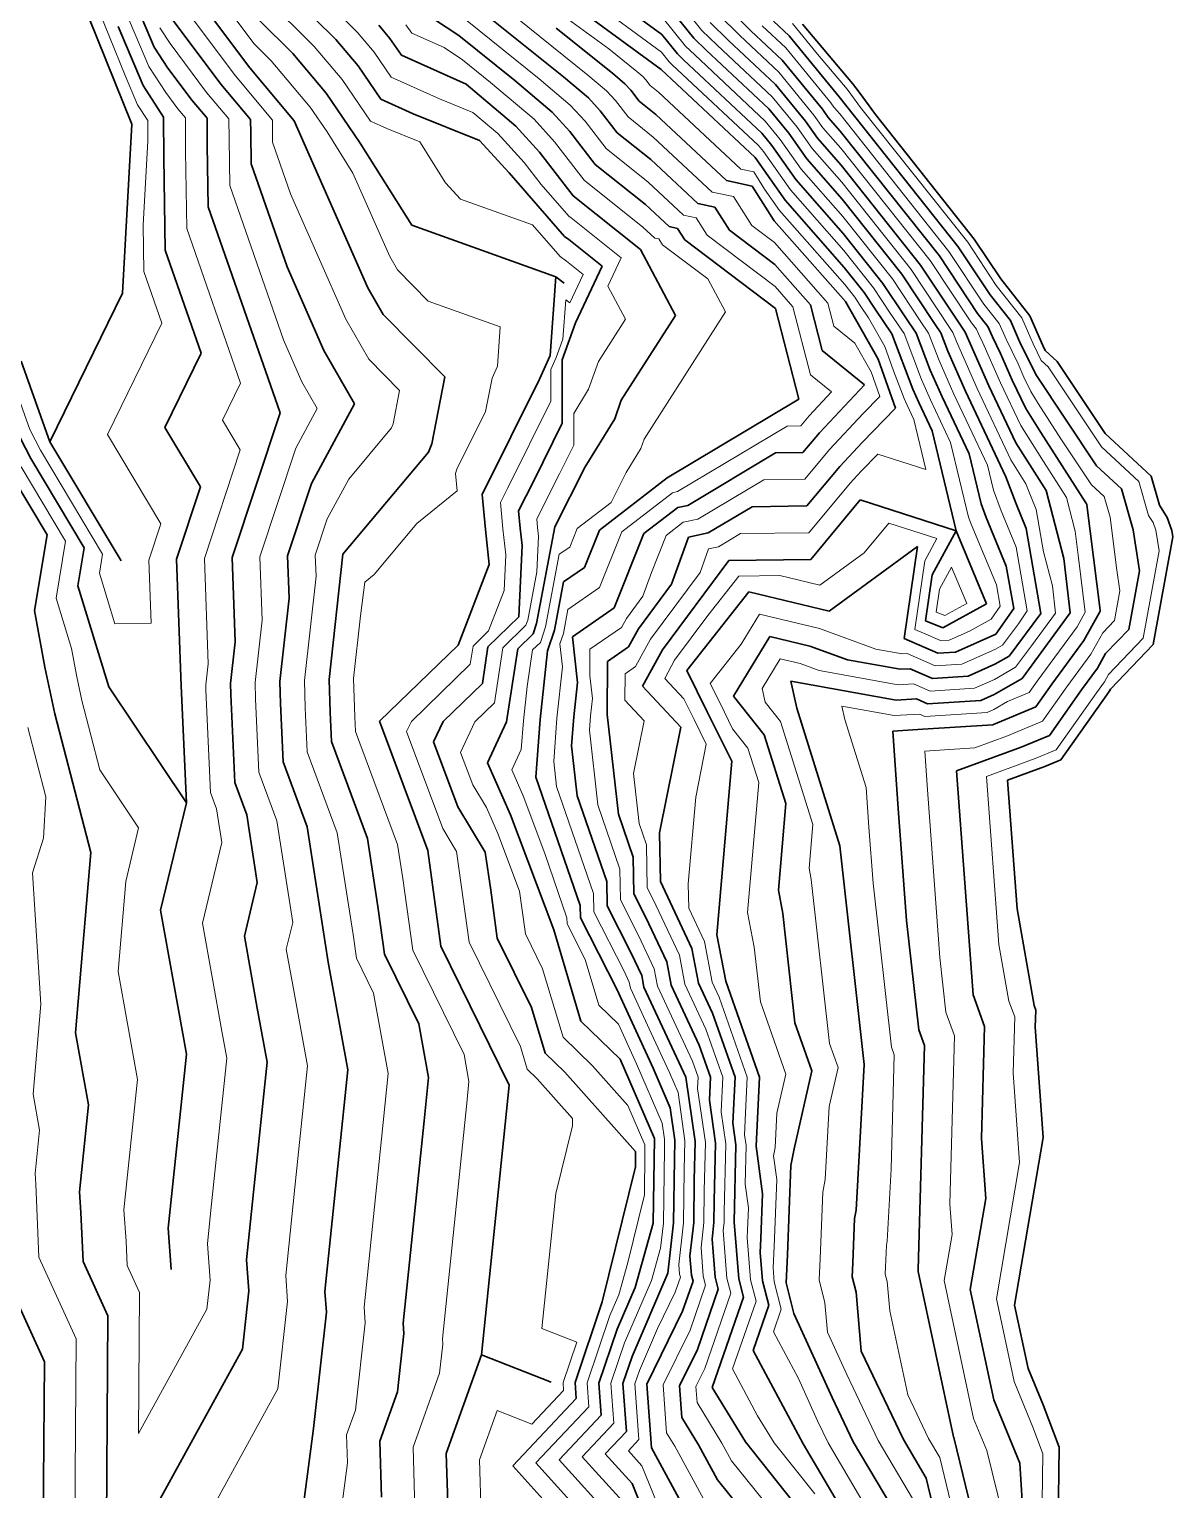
# Model space of a CAD drawing. Header units: millimetres. Extents: x -859836 to 307983, y -308065 to 649894.
# Drawn here: x 204576 to 294873, y -94236 to 21072 of the extents above; entities that cross this region are included whole.
import ezdxf

# ---------------------------------------------------------------- set-up
doc = ezdxf.new("R2010")
doc.units = ezdxf.units.MM
for name, color, linetype, lineweight in [('C-TOPO', 7, 'Continuous', 9), ('C-TOPO-MAJR', 7, 'Continuous', 35), ('C-TOPO-MINR', 7, 'Continuous', 9)]:
    doc.layers.add(name, color=color, linetype=linetype, lineweight=lineweight)

msp = doc.modelspace()

# ---------------------------------------------------------------- linework, layer by layer
at = {"layer": 'C-TOPO', "lineweight": 35}
for p, q in [((265625, 21467), (269587, 16778)), ((269587, 16778), (270099, 16109)), ((270099, 16109), (271391, 14328)), ((271391, 14328), (279198, 4506)), ((279198, 4506), (281282, 1366)), ((281282, 1366), (283579, -1545)), ((283579, -1545), (284609, -3907)), ((284609, -3907), (284799, -4296)), ((284799, -4296), (285741, -5163)), ((285741, -5163), (289526, -10841)), ((289526, -10841), (293166, -14201)), ((293166, -14201), (293821, -16510)), ((293821, -16510), (294430, -17483)), ((294430, -17483), (294798, -18508)), ((294873, -18993), (293327, -27512)), ((294798, -18508), (294873, -18993)), ((293327, -27512), (289941, -31041)), ((289941, -31041), (289846, -31212)), ((289657, -31470), (286038, -36609)), ((289846, -31212), (289657, -31470)), ((286038, -36609), (284759, -37140)), ((284759, -37140), (281822, -38219)), ((281822, -38219), (282575, -48384)), ((282575, -48384), (283918, -56009)), ((283918, -56009), (284054, -56382)), ((284054, -56382), (284018, -57710)), ((284018, -57710), (284646, -66412)), ((284646, -66412), (282385, -79655)), ((282385, -79655), (283454, -84663)), ((283454, -84663), (284632, -87539)), ((284632, -87539), (285904, -90878)), ((285904, -90878), (285802, -97266))]:
    msp.add_line(p, q, dxfattribs=at)
at = {"layer": 'C-TOPO-MAJR'}
for p, q in [((212692, 13572), (205811, 30588)), ((214452, 19658), (210491, 28993)), ((221985, 18029), (216212, 25745)), ((228786, 20265), (223418, 25603)), ((254533, 20652), (247962, 25470)), ((246770, 17310), (237912, 24402)), ((254469, 17887), (244612, 25114)), ((257052, 20364), (254597, 23417)), ((238492, 20567), (235588, 22501)), ((261565, 20949), (259635, 22841)), ((213572, 16615), (211591, 21282)), ((219720, 16731), (215871, 21874)), ((225386, 19147), (222702, 21816)), ((233064, 20338), (232187, 21383)), ((250620, 17599), (246190, 21145)), ((259791, 20184), (258344, 21602)), ((264039, 18632), (261565, 20949)), ((264576, 20556), (263339, 21715)), ((215530, 18004), (214452, 19658)), ((230540, 18174), (228786, 20265)), ((233962, 19023), (233064, 20338)), ((242921, 17021), (238492, 20567)), ((255760, 19126), (254533, 20652)), ((258017, 19418), (257052, 20364)), ((263502, 16708), (259791, 20184)), ((268529, 15727), (264576, 20556)), ((228016, 16011), (225386, 19147)), ((239071, 16732), (233962, 19023)), ((256243, 18653), (255760, 19126)), ((262428, 12859), (256243, 18653)), ((262965, 14783), (258017, 19418)), ((267201, 14768), (264039, 18632)), ((217454, 15433), (215530, 18004)), ((225492, 13847), (221985, 18029)), ((232337, 15546), (230540, 18174)), ((248736, 15647), (246770, 17310)), ((251603, 16767), (250620, 17599)), ((261891, 10935), (254469, 17887)), ((215189, 14134), (213572, 16615)), ((222058, 13943), (219720, 16731)), ((243004, 13407), (239071, 16732)), ((245870, 14527), (242921, 17021)), ((252068, 16254), (251603, 16767)), ((252736, 15392), (252068, 16254)), ((265874, 13810), (263502, 16708)), ((218623, 14039), (217454, 15433)), ((230711, 12068), (228016, 16011)), ((234891, 14400), (232337, 15546)), ((249667, 14621), (248736, 15647)), ((254059, 14335), (252736, 15392)), ((277934, 3893), (268529, 15727)), ((215211, 10949), (215189, 14134)), ((218638, 11915), (218623, 14039)), ((222065, 12881), (222058, 13943)), ((231311, 651), (225492, 13847)), ((240138, 12287), (234891, 14400)), ((247266, 12989), (245870, 14527)), ((251003, 12897), (249667, 14621)), ((259626, 9121), (254059, 14335)), ((264546, 12852), (262965, 14783)), ((267674, 14098), (267201, 14768)), ((268610, 13033), (267674, 14098)), ((211934, 231), (212692, 13572)), ((222103, 10443), (222065, 12881)), ((244864, 11356), (243004, 13407)), ((249270, 10402), (247266, 12989)), ((253650, 10783), (251003, 12897)), ((263218, 11893), (262428, 12859)), ((265964, 10839), (264546, 12852)), ((266819, 12468), (265874, 13810)), ((276448, 3172), (268610, 13033)), ((218713, 7039), (218638, 11915)), ((234777, 5589), (230711, 12068)), ((242463, 9723), (240138, 12287)), ((265110, 9210), (263218, 11893)), ((268692, 10340), (266819, 12468)), ((215323, 3635), (215211, 10949)), ((224935, 2311), (222103, 10443)), ((247537, 7907), (244864, 11356)), ((253240, 7231), (249270, 10402)), ((257361, 7307), (253650, 10783)), ((264255, 7581), (261891, 10935)), ((268773, 7646), (265964, 10839)), ((246850, 4715), (242463, 9723)), ((274962, 2450), (268692, 10340)), ((261670, 8693), (259626, 9121)), ((263400, 5952), (261670, 8693)), ((268855, 4952), (265110, 9210)), ((224379, -9226), (218713, 7039)), ((252831, 3679), (247537, 7907)), ((255096, 5493), (253240, 7231)), ((258723, 7022), (257361, 7307)), ((259877, 5194), (258723, 7022)), ((268936, 2259), (264255, 7581)), ((273476, 1729), (268773, 7646)), ((269018, -435), (263400, 5952)), ((246163, 1524), (234777, 5589)), ((247177, 4469), (246850, 4715)), ((255777, 5350), (255096, 5493)), ((256354, 4437), (255777, 5350)), ((263450, 2493), (259877, 5194)), ((271990, 1008), (268855, 4952)), ((218156, -4497), (215323, 3635)), ((249824, 2355), (247177, 4469)), ((255605, -1533), (252831, 3679)), ((263500, -966), (256354, 4437)), ((280446, 110), (277934, 3893)), ((227845, -4288), (224935, 2311)), ((247710, -2099), (249824, 2355)), ((266259, -700), (263450, 2493)), ((278478, -2846), (274962, 2450)), ((279462, -1368), (276448, 3172)), ((245721, -4689), (246163, 1524)), ((246817, 1032), (246163, 1524)), ((270504, 287), (268936, 2259)), ((276113, -2243), (273476, 1729)), ((206214, -11492), (211934, 231)), ((232515, -1454), (231311, 651)), ((271383, -1038), (270504, 287)), ((273748, -1640), (271990, 1008)), ((282057, -1933), (280446, 110)), ((265349, -8134), (263500, -966)), ((267183, -4284), (266259, -700)), ((271602, -4985), (269018, -435)), ((272688, -2979), (271383, -1038)), ((237385, -6384), (232515, -1454)), ((246671, -5025), (247710, -2099)), ((251329, -8224), (255605, -1533)), ((274618, -2935), (273748, -1640)), ((276548, -2891), (276113, -2243)), ((280268, -2390), (279462, -1368)), ((282780, -3590), (282057, -1933)), ((274347, -7341), (272688, -2979)), ((275724, -5843), (274618, -2935)), ((277101, -4344), (276548, -2891)), ((280354, -7071), (278478, -2846)), ((280629, -3218), (280268, -2390)), ((281262, -4517), (280629, -3218)), ((215296, -10359), (218156, -4497)), ((230253, -8497), (227845, -4288)), ((270517, -6991), (267183, -4284)), ((278508, -7513), (277101, -4344)), ((282200, -6629), (281262, -4517)), ((284046, -6187), (282780, -3590)), ((203936, -5142), (206214, -11492)), ((244860, -6551), (245721, -4689)), ((246665, -10020), (246671, -5025)), ((272971, -8839), (271602, -4985)), ((236357, -11655), (237385, -6384)), ((240347, -15666), (244860, -6551)), ((276662, -7955), (275724, -5843)), ((283260, -8879), (282200, -6629)), ((288852, -13398), (284046, -6187)), ((266964, -10788), (270517, -6991)), ((274816, -8397), (274347, -7341)), ((278782, -12454), (276662, -7955)), ((281688, -14262), (278508, -7513)), ((282474, -11570), (280354, -7071)), ((226866, -14804), (230253, -8497)), ((250810, -9687), (251329, -8224)), ((254949, -14348), (265349, -8134)), ((270355, -11543), (272971, -8839)), ((275876, -10647), (274816, -8397)), ((284457, -10769), (283260, -8879)), ((203030, -9543), (204697, -12816)), ((218107, -15063), (215296, -10359)), ((220594, -20641), (224379, -9226)), ((244409, -14578), (246665, -10020)), ((248470, -13490), (250810, -9687)), ((211836, -20899), (206214, -11492)), ((265660, -12351), (266964, -10788)), ((277774, -18525), (275876, -10647)), ((288002, -16320), (284457, -10769)), ((229353, -20382), (236111, -12320)), ((236111, -12320), (236357, -11655)), ((256570, -16523), (263503, -12380)), ((263503, -12380), (265660, -12351)), ((268578, -13441), (270355, -11543)), ((279731, -16393), (278782, -12454)), ((284869, -15352), (282474, -11570)), ((204697, -12816), (208914, -19872)), ((246090, -18211), (248470, -13490)), ((265971, -16569), (268578, -13441)), ((290830, -15224), (288852, -13398)), ((203181, -14140), (205992, -18844)), ((224973, -20511), (226866, -14804)), ((243218, -16939), (244409, -14578)), ((249602, -18482), (254949, -14348)), ((282504, -16409), (281688, -14262)), ((216215, -20770), (218107, -15063)), ((240615, -18428), (240347, -15666)), ((266283, -20786), (270193, -16094)), ((270193, -16094), (277774, -18525)), ((286267, -20717), (284869, -15352)), ((291744, -18445), (290830, -15224)), ((243353, -18320), (243218, -16939)), ((253114, -18753), (255788, -16686)), ((255788, -16686), (256570, -16523)), ((258191, -18698), (261658, -16626)), ((261658, -16626), (265971, -16569)), ((280139, -17467), (279731, -16393)), ((283298, -18333), (282504, -16409)), ((288059, -16406), (288002, -16320)), ((288082, -16427), (288059, -16406)), ((288093, -16465), (288082, -16427)), ((289145, -24798), (288093, -16465)), ((240905, -21177), (240615, -18428)), ((243497, -19694), (243353, -18320)), ((244641, -25844), (246090, -18211)), ((281727, -21315), (280139, -17467)), ((284464, -25043), (283298, -18333)), ((292244, -21678), (291744, -18445)), ((205992, -18844), (204991, -24824)), ((248433, -21412), (249602, -18482)), ((250776, -24612), (253114, -18753)), ((255294, -22742), (256627, -19024)), ((256627, -19024), (258191, -18698)), ((277774, -18525), (275881, -22008)), ((280157, -24297), (277774, -18525)), ((208914, -19872), (208413, -22862)), ((220834, -27302), (220594, -20641)), ((225093, -23842), (224973, -20511)), ((228249, -30261), (229353, -20382)), ((243230, -25312), (243497, -19694)), ((274719, -19765), (267749, -24869)), ((273672, -27026), (274719, -19765)), ((286774, -25010), (286267, -20717)), ((216575, -30762), (216215, -20770)), ((238442, -27544), (240905, -21177)), ((246775, -22559), (248433, -21412)), ((254586, -27914), (259812, -20872)), ((259812, -20872), (266283, -20786)), ((282310, -24670), (281727, -21315)), ((291404, -26308), (292244, -21678)), ((208413, -22862), (210859, -30838)), ((246051, -26375), (246775, -22559)), ((252681, -26263), (255294, -22742)), ((275881, -22008), (275358, -25638)), ((224358, -30428), (225093, -23842)), ((256490, -29566), (261404, -23346)), ((261404, -23346), (267749, -24869)), ((204991, -24824), (205823, -29287)), ((240796, -27699), (243230, -25312)), ((247461, -26906), (250776, -24612)), ((276722, -26197), (280157, -24297)), ((280898, -26688), (282310, -24670)), ((281943, -28432), (284464, -25043)), ((282987, -30175), (286774, -25010)), ((287852, -27186), (289119, -24914)), ((289119, -24914), (289141, -24891)), ((289141, -24891), (289151, -24836)), ((289151, -24836), (289145, -24798)), ((244367, -26661), (244641, -25844)), ((245504, -28010), (246051, -26375)), ((251895, -27698), (252681, -26263)), ((275358, -25638), (276722, -26197)), ((289564, -28226), (291404, -26308)), ((220466, -30595), (220834, -27302)), ((232245, -33553), (238442, -27544)), ((243150, -27854), (244367, -26661)), ((247863, -30516), (247461, -26906)), ((260186, -31582), (263053, -26865)), ((263053, -26865), (266225, -27627)), ((266225, -27627), (269186, -28705)), ((273672, -27026), (276315, -28193)), ((277719, -28103), (280898, -26688)), ((285328, -30630), (287852, -27186)), ((240358, -30583), (240796, -27699)), ((242273, -33621), (243150, -27854)), ((244923, -33421), (245504, -28010)), ((250237, -28846), (251895, -27698)), ((253014, -30785), (254586, -27914)), ((269186, -28705), (273348, -29460)), ((276315, -28193), (277719, -28103)), ((280831, -29067), (281943, -28432)), ((288930, -29362), (289564, -28226)), ((205823, -29287), (206600, -32986)), ((250221, -33023), (250237, -28846)), ((258109, -32807), (256490, -29566)), ((273348, -29460), (274149, -29413)), ((274149, -29413), (275907, -30190)), ((278715, -30008), (280831, -29067)), ((287668, -31084), (288930, -29362)), ((210859, -30838), (216995, -40000)), ((216995, -40000), (216575, -30762)), ((220492, -31460), (220466, -30595)), ((224410, -32158), (224358, -30428)), ((228327, -32855), (228249, -30261)), ((237259, -33587), (240358, -30583)), ((247572, -33222), (247863, -30516)), ((256032, -34032), (253014, -30785)), ((264701, -30385), (273024, -31894)), ((265176, -32539), (264701, -30385)), ((275907, -30190), (278715, -30008)), ((280763, -31446), (282987, -30175)), ((284058, -32433), (285328, -30630)), ((285128, -34690), (287668, -31084)), ((220807, -38388), (220492, -31460)), ((224620, -36776), (224410, -32158)), ((262610, -34631), (260186, -31582)), ((273024, -31894), (274626, -31800)), ((274626, -31800), (275500, -32186)), ((275500, -32186), (279712, -31914)), ((279712, -31914), (280763, -31446)), ((206600, -32986), (209437, -43934)), ((228432, -35164), (228327, -32855)), ((244584, -37974), (244923, -33421)), ((247402, -35498), (247572, -33222)), ((251099, -40903), (250221, -33023)), ((260044, -36723), (258109, -32807)), ((268578, -43394), (265176, -32539)), ((280723, -33818), (284058, -32433)), ((236044, -43775), (232245, -33553)), ((236509, -35197), (237259, -33587)), ((240774, -36842), (242273, -33621)), ((254356, -42367), (256032, -34032)), ((272764, -34337), (275130, -34198)), ((273187, -40442), (272764, -34337)), ((275130, -34198), (280663, -33841)), ((280663, -33841), (280723, -33818)), ((231281, -42831), (228432, -35164)), ((238409, -40309), (236509, -35197)), ((247841, -39438), (247402, -35498)), ((264311, -40059), (262610, -34631)), ((277797, -37490), (282905, -35614)), ((282905, -35614), (285128, -34690)), ((226519, -41887), (224620, -36776)), ((242588, -40941), (240774, -36842)), ((258880, -50428), (260044, -36723)), ((248082, -48120), (244584, -37974)), ((279106, -55169), (277797, -37490)), ((221757, -40944), (220807, -38388)), ((214956, -48478), (216995, -40000)), ((240591, -43909), (238409, -40309)), ((250173, -46202), (247841, -39438)), ((263729, -46911), (264311, -40059)), ((222588, -46295), (221757, -40944)), ((245991, -50038), (242588, -40941)), ((252265, -44285), (251099, -40903)), ((273842, -49281), (273187, -40442)), ((228181, -52590), (226519, -41887)), ((254419, -46226), (254356, -42367)), ((232112, -48182), (231281, -42831)), ((237086, -51314), (236044, -43775)), ((270509, -60655), (268578, -43394)), ((209437, -43934), (208241, -58163)), ((241017, -46906), (240591, -43909)), ((252312, -47179), (252265, -44285)), ((221568, -50534), (222588, -46295)), ((241538, -50676), (241017, -46906)), ((250205, -48132), (250173, -46202)), ((253268, -49051), (252312, -47179)), ((256902, -51496), (254419, -46226)), ((264076, -48739), (263729, -46911)), ((232633, -51952), (232112, -48182)), ((248098, -49085), (248082, -48120)), ((252118, -51877), (250205, -48132)), ((216986, -59856), (214956, -48478)), ((250967, -54702), (248098, -49085)), ((254923, -52565), (253268, -49051)), ((265042, -57369), (264076, -48739)), ((274808, -57912), (273842, -49281)), ((222583, -56223), (221568, -50534)), ((244238, -56169), (241538, -50676)), ((248140, -57235), (245991, -50038)), ((259575, -54083), (258880, -50428)), ((242485, -62300), (237086, -51314)), ((252945, -53633), (252118, -51877)), ((257423, -54238), (256902, -51496)), ((229736, -61078), (228181, -52590)), ((235333, -57445), (232633, -51952)), ((255271, -54393), (254923, -52565)), ((253119, -54547), (252945, -53633)), ((262243, -61673), (259575, -54083)), ((253834, -60952), (250967, -54702)), ((256427, -61653), (253119, -54547)), ((257477, -59130), (255271, -54393)), ((258526, -56607), (257423, -54238)), ((280014, -57657), (279106, -55169)), ((223361, -60467), (222583, -56223)), ((245313, -59767), (244238, -56169)), ((236110, -61689), (235333, -57445)), ((251240, -60251), (248140, -57235)), ((260305, -61666), (258526, -56607)), ((266376, -61164), (265042, -57369)), ((208241, -58163), (209256, -63852)), ((275262, -59156), (274808, -57912)), ((279771, -66504), (280014, -57657)), ((216986, -59856), (215558, -73570)), ((246863, -61276), (245313, -59767)), ((258366, -61660), (257477, -59130)), ((274775, -76851), (275262, -59156)), ((222290, -70753), (223361, -60467)), ((229022, -67935), (229736, -61078)), ((253941, -66499), (251240, -60251)), ((255184, -64076), (253834, -60952)), ((269876, -72174), (270509, -60655)), ((235753, -65118), (236110, -61689)), ((252439, -67533), (246863, -61276)), ((257159, -66746), (256427, -61653)), ((258280, -63474), (258366, -61660)), ((260132, -65295), (260305, -61666)), ((261985, -67116), (262243, -61673)), ((264978, -67314), (266376, -61164)), ((240290, -83584), (242485, -62300)), ((209256, -63852), (208542, -70709)), ((255550, -66622), (255184, -64076)), ((258767, -66869), (258280, -63474)), ((234107, -81081), (235753, -65118)), ((260376, -66993), (260132, -65295)), ((253854, -73186), (253941, -66499)), ((255516, -68151), (255550, -66622)), ((257092, -69803), (257159, -66746)), ((258667, -71455), (258767, -66869)), ((280112, -71234), (279771, -66504)), ((227924, -78577), (229022, -67935)), ((252453, -68728), (252439, -67533)), ((260242, -73108), (260376, -66993)), ((262483, -70869), (261985, -67116)), ((264724, -68630), (264978, -67314)), ((249827, -79408), (252453, -68728)), ((255451, -73166), (255516, -68151)), ((264453, -75680), (264724, -68630)), ((257048, -73147), (257092, -69803)), ((208542, -70709), (208662, -72347)), ((221741, -76074), (222290, -70753)), ((258645, -73127), (258667, -71455)), ((262348, -74394), (262483, -70869)), ((278883, -78432), (280112, -71234)), ((208662, -72347), (208831, -76201)), ((269750, -72828), (269876, -72174)), ((215798, -76847), (215558, -73570)), ((252414, -78270), (253854, -73186)), ((255001, -77132), (255451, -73166)), ((256748, -75791), (257048, -73147)), ((258495, -74449), (258645, -73127)), ((260604, -77595), (260242, -73108)), ((269615, -76331), (269750, -72828)), ((258736, -77441), (258495, -74449)), ((262290, -75506), (262348, -74394)), ((201864, -75554), (205774, -84147)), ((221921, -78531), (221741, -76074)), ((256869, -77287), (256748, -75791)), ((262471, -77749), (262290, -75506)), ((264339, -77904), (264453, -75680)), ((208831, -76201), (210786, -80497)), ((252176, -83726), (255001, -77132)), ((269558, -77437), (269615, -76331)), ((274764, -76993), (274779, -76907)), ((277554, -90056), (274764, -76993)), ((274779, -76907), (274775, -76851)), ((251002, -81567), (252414, -78270)), ((256169, -80141), (256992, -77767)), ((256992, -77767), (256869, -77287)), ((257337, -83149), (258983, -78402)), ((258983, -78402), (258736, -77441)), ((260973, -79037), (260604, -77595)), ((262964, -79671), (262471, -77749)), ((264954, -80306), (264339, -77904)), ((269864, -78631), (269558, -77437)), ((221409, -83127), (221921, -78531)), ((228044, -80216), (227924, -78577)), ((247673, -85778), (249827, -79408)), ((258504, -86157), (260973, -79037)), ((270278, -83302), (269864, -78631)), ((280743, -87141), (278883, -78432)), ((210786, -80497), (210640, -102718)), ((227019, -89407), (228044, -80216)), ((253351, -85885), (256169, -80141)), ((261729, -83232), (262964, -79671)), ((267980, -86960), (264954, -80306)), ((234167, -81900), (234107, -81081)), ((249566, -85814), (251002, -81567)), ((233655, -86496), (234167, -81900)), ((205774, -84147), (205665, -100813)), ((210640, -102718), (221409, -83127)), ((237512, -91372), (240290, -83584)), ((245781, -85742), (240290, -83584)), ((251458, -85850), (252176, -83726)), ((255928, -86021), (257337, -83149)), ((265681, -90618), (261729, -83232)), ((273603, -90266), (270278, -83302)), ((247763, -87038), (247673, -85778)), ((249745, -88334), (249566, -85814)), ((251728, -89631), (251458, -85850)), ((253710, -90927), (253351, -85885)), ((256107, -88542), (255928, -86021)), ((261131, -90442), (258504, -86157)), ((232266, -90389), (233655, -86496)), ((242758, -92354), (247763, -87038)), ((269642, -90442), (267980, -86960)), ((282791, -92142), (280743, -87141)), ((246409, -91878), (249745, -88334)), ((257421, -90684), (256107, -88542)), ((226146, -96012), (227019, -89407)), ((250060, -91402), (251728, -89631)), ((232398, -94830), (232266, -90389)), ((256716, -96450), (253710, -90927)), ((258924, -93446), (257421, -90684)), ((267523, -98472), (261131, -90442)), ((271112, -99819), (265681, -90618)), ((273255, -96564), (269642, -90442)), ((275398, -93308), (273603, -90266)), ((277578, -90116), (277554, -90056)), ((280143, -100611), (277578, -90116)), ((237777, -100253), (237512, -91372)), ((250654, -96552), (246409, -91878)), ((252182, -93739), (250060, -91402)), ((283241, -99434), (282791, -92142)), ((249126, -99365), (242758, -92354)), ((277136, -100417), (275398, -93308)), ((254508, -99453), (252182, -93739)), ((265090, -101111), (258924, -93446))]:
    msp.add_line(p, q, dxfattribs=at)
at = {"layer": 'C-TOPO-MINR'}
for p, q in [((212142, 17427), (206981, 30189)), ((222343, 19923), (218014, 25709)), ((214012, 18136), (211041, 25137)), ((230487, 20824), (226461, 24828)), ((250330, 19516), (242937, 24936)), ((254501, 19270), (246287, 25292)), ((257698, 20983), (254629, 24800)), ((220852, 17380), (216042, 23809)), ((227086, 19706), (223060, 23710)), ((244846, 17165), (238202, 22485)), ((248695, 17454), (242051, 22773)), ((256406, 19745), (254565, 22035)), ((260678, 20567), (258989, 22222)), ((215701, 19939), (214892, 21180)), ((231802, 19256), (230487, 20824)), ((234775, 20762), (234326, 21419)), ((237330, 19617), (234775, 20762)), ((258904, 19801), (257698, 20983)), ((264308, 19594), (262452, 21332)), ((266821, 19103), (264845, 21518)), ((218587, 16082), (215701, 19939)), ((223685, 18588), (222343, 19923)), ((229278, 17093), (227086, 19706)), ((238782, 18650), (237330, 19617)), ((257130, 19036), (256406, 19745)), ((263233, 15746), (258904, 19801)), ((263771, 17670), (260678, 20567)), ((226754, 14929), (223685, 18588)), ((233149, 17285), (231802, 19256)), ((240996, 16877), (238782, 18650)), ((252544, 17743), (250330, 19516)), ((255115, 18507), (254501, 19270)), ((255356, 18270), (255115, 18507)), ((262696, 13821), (257130, 19036)), ((267865, 15247), (264308, 19594)), ((269151, 16345), (266821, 19103)), ((213132, 15093), (212142, 17427)), ((215359, 16069), (214012, 18136)), ((223775, 13895), (220852, 17380)), ((250170, 16207), (248695, 17454)), ((253036, 17327), (252544, 17743)), ((253268, 17071), (253036, 17327)), ((262159, 11897), (255356, 18270)), ((266537, 14289), (263771, 17670)), ((231524, 13807), (229278, 17093)), ((236981, 15566), (233149, 17285)), ((244437, 13967), (240996, 16877)), ((247303, 15087), (244846, 17165)), ((250867, 15438), (250170, 16207)), ((253602, 16640), (253268, 17071)), ((254264, 16111), (253602, 16640)), ((269452, 15951), (269151, 16345)), ((213940, 13853), (213132, 15093)), ((216321, 14783), (215359, 16069)), ((220341, 13991), (218587, 16082)), ((239605, 14509), (236981, 15566)), ((248466, 13805), (247303, 15087)), ((251870, 14145), (250867, 15438)), ((260758, 10028), (254264, 16111)), ((265210, 13331), (263233, 15746)), ((268101, 14912), (267865, 15247)), ((270212, 14904), (269452, 15951)), ((213952, 12260), (213940, 13853)), ((216906, 14087), (216321, 14783)), ((216925, 11432), (216906, 14087)), ((220352, 12398), (220341, 13991)), ((223779, 13364), (223775, 13895)), ((228102, 12958), (226754, 14929)), ((241571, 12847), (239605, 14509)), ((246065, 12172), (244437, 13967)), ((253855, 12559), (251870, 14145)), ((267247, 13283), (266537, 14289)), ((268570, 14380), (268101, 14912)), ((277191, 3532), (268570, 14380)), ((278678, 4254), (270212, 14904)), ((223797, 12145), (223779, 13364)), ((230135, 9718), (228102, 12958)), ((232801, 13234), (231524, 13807)), ((235424, 12177), (232801, 13234)), ((243664, 10539), (241571, 12847)), ((250137, 11649), (248466, 13805)), ((263882, 12372), (262696, 13821)), ((266392, 11654), (265210, 13331)), ((268651, 11686), (267247, 13283)), ((213572, 5590), (213952, 12260)), ((220408, 8741), (220352, 12398)), ((225214, 8079), (223797, 12145)), ((237458, 8938), (235424, 12177)), ((248404, 9154), (246065, 12172)), ((253445, 9007), (250137, 11649)), ((258493, 8214), (253855, 12559)), ((262555, 11414), (262159, 11897)), ((265537, 10025), (263882, 12372)), ((268732, 8993), (266392, 11654)), ((275705, 2811), (268651, 11686)), ((217018, 5337), (216925, 11432)), ((245000, 8815), (243664, 10539)), ((264682, 8396), (262555, 11414)), ((233044, 3120), (230135, 9718)), ((261780, 9814), (260758, 10028)), ((262646, 8444), (261780, 9814)), ((268814, 6299), (265537, 10025)), ((224657, -3458), (220408, 8741)), ((229578, -1819), (225214, 8079)), ((238620, 7656), (237458, 8938)), ((247194, 6311), (245000, 8815)), ((253036, 5455), (248404, 9154)), ((256228, 6400), (253445, 9007)), ((260196, 7858), (258493, 8214)), ((263828, 6767), (262646, 8444)), ((268895, 3606), (264682, 8396)), ((274219, 2090), (268732, 8993)), ((244313, 5623), (238620, 7656)), ((261639, 5573), (260196, 7858)), ((247357, 6188), (247194, 6311)), ((251327, 3017), (247357, 6188)), ((257250, 6186), (256228, 6400)), ((258115, 4816), (257250, 6186)), ((268977, 912), (263828, 6767)), ((272733, 1369), (268814, 6299)), ((213628, 1933), (213572, 5590)), ((221267, -6862), (217018, 5337)), ((246506, 3120), (244313, 5623)), ((253963, 4586), (253036, 5455)), ((263475, 763), (258115, 4816)), ((263425, 4222), (261639, 5573)), ((254304, 4515), (253963, 4586)), ((254592, 4058), (254304, 4515)), ((258165, 1356), (254592, 4058)), ((267638, -568), (263425, 4222)), ((271247, 647), (268895, 3606)), ((279954, -629), (277191, 3532)), ((280938, 849), (278678, 4254)), ((233646, 2067), (233044, 3120)), ((246997, 2751), (246506, 3120)), ((248321, 1694), (246997, 2751)), ((250270, 790), (251327, 3017)), ((278970, -2107), (275705, 2811)), ((215045, -2133), (213628, 1933)), ((236081, -398), (233646, 2067)), ((247264, -534), (248321, 1694)), ((259552, -1250), (258165, 1356)), ((274930, -1942), (272733, 1369)), ((277295, -2545), (274219, 2090)), ((251657, -1816), (250270, 790)), ((264879, -833), (263475, 763)), ((269761, -74), (268977, 912)), ((272565, -1339), (271247, 647)), ((282952, -1705), (280938, 849)), ((241774, -2430), (236081, -398)), ((246716, -3394), (246936, -288)), ((246936, -288), (247264, -534)), ((266266, -6209), (264879, -833)), ((268100, -2359), (267638, -568)), ((270200, -736), (269761, -74)), ((270853, -1707), (270200, -736)), ((281163, -2161), (279954, -629)), ((210755, -10926), (215045, -2133)), ((231384, -4975), (229578, -1819)), ((249520, -5162), (251657, -1816)), ((253139, -11286), (259552, -1250)), ((272145, -3982), (270853, -1707)), ((273653, -2957), (272565, -1339)), ((275583, -2913), (274930, -1942)), ((279373, -2618), (278970, -2107)), ((281705, -3404), (281163, -2161)), ((283856, -3776), (282952, -1705)), ((226112, -6757), (224657, -3458)), ((241553, -5537), (241774, -2430)), ((246196, -4857), (246716, -3394)), ((269767, -3713), (268100, -2359)), ((275036, -6592), (273653, -2957)), ((276413, -5094), (275583, -2913)), ((277513, -2868), (277295, -2545)), ((277790, -3595), (277513, -2868)), ((279554, -3032), (279373, -2618)), ((279870, -3681), (279554, -3032)), ((282654, -5352), (281705, -3404)), ((271059, -5988), (269767, -3713)), ((272829, -5909), (272145, -3982)), ((279431, -7292), (277790, -3595)), ((281277, -6850), (279870, -3681)), ((284489, -5075), (283856, -3776)), ((233819, -7440), (231384, -4975)), ((241123, -6468), (241553, -5537)), ((245766, -5788), (246196, -4857)), ((248740, -7356), (249520, -5162)), ((277585, -7734), (276413, -5094)), ((283123, -6408), (282654, -5352)), ((285043, -5585), (284489, -5075)), ((289248, -11894), (285043, -5585)), ((219838, -9792), (221267, -6862)), ((227316, -8861), (226112, -6757)), ((240609, -9103), (241123, -6468)), ((245763, -8286), (245766, -5788)), ((267933, -7563), (266266, -6209)), ((271744, -7915), (271059, -5988)), ((273659, -8090), (272829, -5909)), ((275739, -8176), (275036, -6592)), ((282867, -10224), (281277, -6850)), ((283653, -7533), (283123, -6408)), ((203483, -7342), (204622, -10518)), ((233305, -10076), (233819, -7440)), ((247571, -9257), (248740, -7356)), ((266156, -9461), (267933, -7563)), ((270436, -9267), (271744, -7915)), ((280235, -13358), (277585, -7734)), ((282081, -12916), (279431, -7292)), ((284252, -8478), (283653, -7533)), ((225622, -12015), (227316, -8861)), ((238352, -13661), (240609, -9103)), ((242378, -15122), (245763, -8286)), ((273894, -8618), (273659, -8090)), ((274424, -9743), (273894, -8618)), ((277329, -11550), (275739, -8176)), ((286024, -11254), (284252, -8478)), ((221243, -12144), (219838, -9792)), ((233182, -10408), (233305, -10076)), ((247568, -11755), (247571, -9257)), ((255759, -15436), (264426, -10257)), ((264426, -10257), (265504, -10243)), ((265504, -10243), (266156, -9461)), ((267771, -12114), (270436, -9267)), ((275372, -13682), (274424, -9743)), ((284663, -13061), (282867, -10224)), ((204622, -10518), (205456, -12154)), ((214972, -17981), (210755, -10926)), ((229803, -14439), (233182, -10408)), ((252879, -12017), (253139, -11286)), ((288455, -14902), (286024, -11254)), ((205456, -12154), (210375, -20385)), ((218405, -20705), (221243, -12144)), ((222784, -20576), (225622, -12015)), ((246440, -14034), (247568, -11755)), ((251710, -13919), (252879, -12017)), ((265816, -14460), (267771, -12114)), ((270274, -13819), (271582, -12467)), ((271582, -12467), (275372, -13682)), ((278752, -17459), (277329, -11550)), ((292204, -14623), (289248, -11894)), ((203939, -13478), (207453, -19358)), ((238229, -13993), (238352, -13661)), ((269386, -14768), (270274, -13819)), ((280710, -15328), (280235, -13358)), ((283279, -14807), (282081, -12916)), ((286478, -15903), (284663, -13061)), ((228109, -17593), (229803, -14439)), ((238363, -15374), (238229, -13993)), ((244654, -17575), (246440, -14034)), ((250519, -16280), (251710, -13919)), ((257381, -17610), (262580, -14503)), ((262580, -14503), (265816, -14460)), ((266127, -18678), (269386, -14768)), ((283686, -15881), (283279, -14807)), ((289456, -15826), (288455, -14902)), ((292966, -17307), (292204, -14623)), ((235181, -17955), (238363, -15374)), ((241783, -16303), (242378, -15122)), ((251358, -18618), (255368, -15517)), ((255368, -15517), (255759, -15436)), ((281321, -16938), (280710, -15328)), ((284083, -16842), (283686, -15881)), ((287169, -18553), (286478, -15903)), ((289918, -17455), (289456, -15826)), ((241984, -18374), (241783, -16303)), ((247846, -18347), (250519, -16280)), ((282513, -19824), (281321, -16938)), ((284666, -20198), (284083, -16842)), ((214026, -20835), (214972, -17981)), ((227163, -20447), (228109, -17593)), ((231801, -21986), (235181, -17955)), ((242201, -20436), (241984, -18374)), ((244721, -18265), (244654, -17575)), ((244793, -18953), (244721, -18265)), ((247261, -19811), (247846, -18347)), ((254870, -18889), (256207, -17855)), ((256207, -17855), (257381, -17610)), ((270501, -20276), (272456, -17930)), ((272456, -17930), (276246, -19145)), ((278956, -17996), (278752, -17459)), ((280942, -22806), (278956, -17996)), ((290445, -21622), (289918, -17455)), ((293324, -17879), (292966, -17307)), ((293540, -18482), (293324, -17879)), ((207453, -19358), (206702, -23843)), ((244660, -21762), (244793, -18953)), ((249604, -23012), (251358, -18618)), ((253701, -21818), (254870, -18889)), ((259002, -19785), (260735, -18749)), ((260735, -18749), (266127, -18678)), ((276246, -19145), (275300, -20886)), ((287419, -20674), (287169, -18553)), ((293790, -20098), (293540, -18482)), ((210375, -20385), (210125, -21881)), ((218704, -29032), (218405, -20705)), ((222964, -25572), (222784, -20576)), ((227223, -22112), (227163, -20447)), ((242067, -23245), (242201, -20436)), ((245346, -26109), (246433, -20385)), ((246433, -20385), (247261, -19811)), ((257553, -21807), (258219, -19948)), ((258219, -19948), (259002, -19785)), ((267016, -22828), (270501, -20276)), ((283387, -24857), (282513, -19824)), ((285366, -22880), (284666, -20198)), ((287958, -24941), (287419, -20674)), ((292535, -27016), (293790, -20098)), ((210125, -21881), (211347, -25869)), ((214205, -25831), (214026, -20835)), ((243936, -25578), (244660, -21762)), ((253035, -23677), (253701, -21818)), ((253633, -27089), (257553, -21807)), ((275300, -20886), (274515, -26332)), ((277409, -21388), (276463, -23129)), ((278600, -24273), (277409, -21388)), ((290697, -23257), (290445, -21622)), ((226303, -30345), (227223, -22112)), ((230747, -25238), (231073, -22594)), ((231073, -22594), (231801, -21986)), ((247118, -24732), (249604, -23012)), ((258151, -25219), (260608, -22109)), ((260608, -22109), (263844, -22066)), ((263844, -22066), (267016, -22828)), ((281233, -24483), (280942, -22806)), ((285619, -25027), (285366, -22880)), ((206702, -23843), (207925, -27831)), ((240836, -26428), (242067, -23245)), ((251728, -25438), (253035, -23677)), ((276463, -23129), (276201, -24944)), ((290272, -25599), (290697, -23257)), ((230195, -30178), (230747, -25238)), ((246756, -26641), (247118, -24732)), ((255538, -28740), (258151, -25219)), ((260795, -27464), (262229, -25106)), ((262229, -25106), (266987, -26248)), ((276201, -24944), (276883, -25224)), ((276883, -25224), (278600, -24273)), ((280527, -25492), (281233, -24483)), ((282681, -25866), (283387, -24857)), ((283726, -27609), (285619, -25027)), ((287313, -26098), (287958, -24941)), ((211347, -25869), (214205, -25831)), ((222412, -30512), (222964, -25572)), ((239619, -27622), (240836, -26428)), ((241973, -27777), (243799, -25987)), ((243799, -25987), (243936, -25578)), ((244936, -27335), (245346, -26109)), ((248849, -27876), (251335, -26155)), ((251335, -26155), (251728, -25438)), ((266987, -26248), (271429, -27866)), ((274515, -26332), (275197, -26612)), ((277220, -27150), (278810, -26443)), ((278810, -26443), (280527, -25492)), ((281420, -27560), (282681, -25866)), ((284158, -30402), (287313, -26098)), ((289341, -26570), (290272, -25599)), ((239400, -29063), (239619, -27622)), ((244327, -27932), (244936, -27335)), ((246483, -27458), (246756, -26641)), ((246683, -29263), (246483, -27458)), ((252454, -29242), (253633, -27089)), ((258338, -30574), (260795, -27464)), ((275197, -26612), (276518, -27195)), ((276518, -27195), (277220, -27150)), ((280864, -27878), (281420, -27560)), ((282465, -29303), (283726, -27609)), ((288391, -28274), (289341, -26570)), ((289786, -29882), (292535, -27016)), ((207925, -27831), (208341, -30063)), ((241316, -32102), (241973, -27777)), ((243889, -30815), (244327, -27932)), ((248841, -29964), (248849, -27876)), ((254752, -30175), (255538, -28740)), ((262443, -30984), (263877, -28625)), ((263877, -28625), (265463, -29006)), ((271429, -27866), (273510, -28243)), ((273510, -28243), (273911, -28219)), ((273911, -28219), (276111, -29192)), ((278217, -29056), (280864, -27878)), ((286498, -30857), (288391, -28274)), ((218520, -30679), (218704, -29032)), ((234752, -33570), (239400, -29063)), ((246247, -33322), (246683, -29263)), ((249042, -31769), (248841, -29964)), ((251617, -31904), (251625, -29815)), ((251625, -29815), (252454, -29242)), ((265463, -29006), (266944, -29545)), ((266944, -29545), (273186, -30677)), ((276111, -29192), (278217, -29056)), ((280797, -30257), (282465, -29303)), ((289469, -30450), (289786, -29882)), ((208341, -30063), (208729, -31912)), ((218534, -31111), (218520, -30679)), ((218901, -39194), (218534, -31111)), ((222451, -31809), (222412, -30512)), ((226368, -32506), (226303, -30345)), ((230286, -33204), (230195, -30178)), ((243598, -33521), (243889, -30815)), ((256261, -31799), (254752, -30175)), ((259148, -32195), (258338, -30574)), ((262681, -32061), (262443, -30984)), ((273186, -30677), (274388, -30606)), ((274388, -30606), (275704, -31188)), ((275704, -31188), (279214, -30961)), ((279214, -30961), (280797, -30257)), ((283523, -31304), (284158, -30402)), ((284593, -33561), (286498, -30857)), ((288838, -31311), (289469, -30450)), ((208729, -31912), (210148, -37386)), ((222713, -37582), (222451, -31809)), ((239766, -33604), (241316, -32102)), ((248896, -33122), (249042, -31769)), ((253126, -33527), (251617, -31904)), ((257071, -33419), (256261, -31799)), ((260115, -34153), (259148, -32195)), ((263893, -33585), (262681, -32061)), ((280730, -32636), (281828, -32008)), ((281828, -32008), (283523, -31304)), ((285663, -35819), (288838, -31311)), ((226526, -35970), (226368, -32506)), ((230338, -34359), (230286, -33204)), ((245993, -36736), (246247, -33322)), ((248812, -34260), (248896, -33122)), ((258038, -35378), (257071, -33419)), ((268751, -32366), (272862, -33111)), ((268986, -33430), (268751, -32366)), ((270666, -38791), (268986, -33430)), ((272862, -33111), (274865, -32993)), ((274865, -32993), (275296, -33184)), ((275296, -33184), (280211, -32867)), ((280211, -32867), (280730, -32636)), ((204470, -34059), (205889, -39533)), ((233662, -43303), (230338, -34359)), ((234377, -34375), (234752, -33570)), ((237226, -42042), (234377, -34375)), ((238642, -36020), (239766, -33604)), ((243429, -35797), (243598, -33521)), ((249470, -40170), (248812, -34260)), ((252288, -37695), (253126, -33527)), ((261327, -35677), (260115, -34153)), ((266444, -41726), (263893, -33585)), ((281814, -34716), (284593, -33561)), ((257200, -39545), (258038, -35378)), ((262177, -38391), (261327, -35677)), ((276463, -35844), (279230, -35665)), ((279230, -35665), (281814, -34716)), ((228900, -42359), (226526, -35970)), ((239592, -38575), (238642, -36020)), ((242679, -37408), (243429, -35797)), ((246213, -38706), (245993, -36736)), ((275281, -35914), (276463, -35844)), ((275492, -38966), (275281, -35914)), ((280165, -37919), (283996, -36511)), ((283996, -36511), (285663, -35819)), ((210148, -37386), (213216, -41967)), ((224138, -41416), (222713, -37582)), ((243586, -39457), (242679, -37408)), ((252727, -41635), (252288, -37695)), ((281147, -51178), (280165, -37919)), ((219376, -40472), (218901, -39194)), ((240683, -40376), (239592, -38575)), ((249128, -47161), (246213, -38706)), ((261305, -48669), (262177, -38391)), ((270883, -41918), (270666, -38791)), ((276474, -52225), (275492, -38966)), ((205889, -39533), (205717, -42790)), ((245287, -44006), (243586, -39457)), ((251219, -45244), (249470, -40170)), ((256618, -46398), (257200, -39545)), ((219791, -43148), (219376, -40472)), ((225384, -49442), (224138, -41416)), ((241589, -42425), (240683, -40376)), ((213216, -41967), (212197, -46206)), ((230146, -50386), (228900, -42359)), ((238317, -43842), (237226, -42042)), ((243291, -46973), (241589, -42425)), ((253310, -43326), (252727, -41635)), ((266154, -45152), (266444, -41726)), ((271210, -46338), (270883, -41918)), ((205717, -42790), (204830, -45517)), ((218262, -49506), (219791, -43148)), ((234078, -45978), (233662, -43303)), ((253365, -46703), (253310, -43326)), ((238530, -45340), (238317, -43842)), ((247036, -49079), (245287, -44006)), ((204830, -45517), (205482, -55891)), ((234859, -51633), (234078, -45978)), ((239312, -50995), (238530, -45340)), ((251258, -47656), (251219, -45244)), ((266327, -46066), (266154, -45152)), ((267775, -59012), (266327, -46066)), ((212197, -46206), (211599, -53321)), ((243504, -48472), (243291, -46973)), ((249151, -48608), (249128, -47161)), ((253844, -47639), (253365, -46703)), ((256650, -48327), (256618, -46398)), ((272658, -59284), (271210, -46338)), ((252693, -50464), (251258, -47656)), ((255913, -52030), (253844, -47639)), ((257891, -50962), (256650, -48327)), ((219784, -58039), (218262, -49506)), ((224875, -51562), (225384, -49442)), ((243764, -50357), (243504, -48472)), ((247044, -49561), (247036, -49079)), ((248479, -52370), (247044, -49561)), ((251542, -53289), (249151, -48608)), ((261825, -51411), (261305, -48669)), ((230407, -52271), (230146, -50386)), ((245114, -53103), (243764, -50357)), ((253934, -53099), (252693, -50464)), ((225382, -54406), (224875, -51562)), ((238909, -59873), (234859, -51633)), ((243362, -59235), (239312, -50995)), ((258499, -54161), (257891, -50962)), ((262308, -55726), (261825, -51411)), ((281937, -55663), (281147, -51178)), ((231757, -55017), (230407, -52271)), ((249553, -55968), (248479, -52370)), ((256347, -54315), (255913, -52030)), ((276957, -56540), (276474, -52225)), ((211599, -53321), (213121, -61854)), ((246726, -58501), (245114, -53103)), ((251956, -54167), (251542, -53289)), ((252043, -54624), (251956, -54167)), ((254195, -54470), (253934, -53099)), ((259050, -55345), (258499, -54161)), ((226548, -60772), (225382, -54406)), ((232923, -61384), (231757, -55017)), ((253697, -58177), (252043, -54624)), ((256952, -60392), (254195, -54470)), ((258001, -57868), (256347, -54315)), ((261274, -61670), (259050, -55345)), ((205482, -55891), (204883, -63005)), ((251103, -57476), (249553, -55968)), ((264310, -61418), (262308, -55726)), ((282391, -56907), (281937, -55663)), ((252537, -60602), (251103, -57476)), ((277638, -58406), (276957, -56540)), ((282269, -61331), (282391, -56907)), ((220173, -60161), (219784, -58039)), ((249051, -60764), (246726, -58501)), ((255131, -61303), (253697, -58177)), ((259335, -61663), (258001, -57868)), ((277273, -71678), (277638, -58406)), ((239298, -61995), (238909, -59873)), ((243899, -61034), (243362, -59235)), ((268442, -60910), (267775, -59012)), ((272637, -68914), (272885, -59906)), ((272885, -59906), (272658, -59284)), ((218924, -72161), (220173, -60161)), ((225656, -69344), (226548, -60772)), ((244674, -61788), (243899, -61034)), ((251839, -63892), (249051, -60764)), ((254563, -65287), (252537, -60602)), ((257397, -61657), (256952, -60392)), ((267744, -63985), (268442, -60910)), ((213121, -61854), (212050, -72140)), ((232387, -66527), (232923, -61384)), ((239119, -63709), (239298, -61995)), ((247462, -64917), (244674, -61788)), ((255806, -62865), (255131, -61303)), ((257354, -62564), (257397, -61657)), ((259206, -64385), (259335, -61663)), ((261059, -66206), (261274, -61670)), ((263611, -64493), (264310, -61418)), ((282779, -68398), (282269, -61331)), ((204883, -63005), (205391, -65850)), ((256354, -66684), (255806, -62865)), ((257963, -66807), (257354, -62564)), ((237199, -82332), (239119, -63709)), ((253190, -67016), (251839, -63892)), ((259572, -66931), (259206, -64385)), ((263482, -67215), (263611, -64493)), ((267427, -69744), (267744, -63985)), ((246156, -70854), (247469, -65514)), ((247469, -65514), (247462, -64917)), ((254746, -66561), (254563, -65287)), ((205391, -65850), (205034, -69278)), ((231016, -79829), (232387, -66527)), ((254729, -67325), (254746, -66561)), ((256304, -68977), (256354, -66684)), ((257879, -70629), (257963, -66807)), ((261181, -67054), (261059, -66206)), ((253154, -70957), (253197, -67613)), ((253197, -67613), (253190, -67016)), ((254653, -73176), (254729, -67325)), ((259454, -72282), (259572, -66931)), ((261114, -70112), (261181, -67054)), ((263355, -67873), (263482, -67215)), ((263604, -69749), (263355, -67873)), ((256250, -73156), (256304, -68977)), ((272325, -74604), (272637, -68914)), ((280943, -79152), (282779, -68398)), ((205034, -69278), (205094, -70098)), ((205094, -70098), (205348, -75878)), ((224832, -77325), (225656, -69344)), ((261363, -71988), (261114, -70112)), ((263401, -75037), (263604, -69749)), ((267237, -70729), (267427, -69744)), ((245059, -81496), (246156, -70854)), ((251841, -76297), (253154, -70957)), ((257847, -73137), (257879, -70629)), ((267034, -76005), (267237, -70729)), ((212050, -72140), (212230, -74597)), ((218649, -74822), (218924, -72161)), ((259444, -73117), (259454, -72282)), ((261295, -73751), (261363, -71988)), ((277446, -74071), (277273, -71678)), ((254428, -75159), (254653, -73176)), ((255875, -76462), (256250, -73156)), ((257622, -75120), (257847, -73137)), ((259369, -73778), (259444, -73117)), ((259670, -77518), (259369, -73778)), ((261266, -74307), (261295, -73751)), ((212230, -74597), (212315, -76524)), ((218860, -77689), (218649, -74822)), ((261537, -77672), (261266, -74307)), ((272196, -76657), (272262, -74927)), ((272262, -74927), (272325, -74604)), ((276824, -77712), (277446, -74071)), ((205348, -75878), (208280, -82322)), ((253708, -77701), (254428, -75159)), ((257803, -77364), (257622, -75120)), ((263314, -76705), (263401, -75037)), ((266948, -77670), (267034, -76005)), ((212315, -76524), (213292, -78672)), ((251121, -78839), (251841, -76297)), ((255935, -77209), (255875, -76462)), ((255997, -77450), (255935, -77209)), ((263405, -77827), (263314, -76705)), ((272168, -77203), (272196, -76657)), ((272319, -77793), (272168, -77203)), ((218604, -79987), (218860, -77689)), ((224983, -79374), (224832, -77325)), ((251589, -82647), (253708, -77701)), ((255585, -78637), (255997, -77450)), ((256753, -81645), (257987, -78085)), ((257987, -78085), (257803, -77364)), ((259978, -78719), (259670, -77518)), ((261968, -79354), (261537, -77672)), ((263959, -79989), (263405, -77827)), ((267409, -79468), (266948, -77670)), ((272524, -80100), (272319, -77793)), ((279149, -88599), (276824, -77712)), ((213292, -78672), (213219, -89782)), ((224214, -86267), (224983, -79374)), ((250415, -80488), (251121, -78839)), ((254176, -81509), (255585, -78637)), ((257921, -84653), (259978, -78719)), ((260117, -84695), (261968, -79354)), ((267616, -81804), (267409, -79468)), ((282338, -85684), (280943, -79152)), ((213219, -89782), (218604, -79987)), ((231106, -81058), (231016, -79829)), ((248620, -85796), (250415, -80488)), ((263342, -81769), (263959, -79989)), ((273941, -86738), (272524, -80100)), ((230337, -87951), (231106, -81058)), ((247804, -82575), (245059, -81496)), ((252764, -84806), (254176, -81509)), ((254639, -85953), (256753, -81645)), ((265318, -85462), (263342, -81769)), ((269129, -85131), (267616, -81804)), ((208280, -82322), (208152, -101765)), ((236973, -85040), (237229, -82742)), ((237229, -82742), (237199, -82332)), ((246727, -85760), (247804, -82575)), ((250512, -85832), (251589, -82647)), ((234889, -90881), (236973, -85040)), ((252405, -85867), (252764, -84806)), ((257216, -86089), (257921, -84653)), ((262093, -88388), (260117, -84695)), ((271622, -90354), (269129, -85131)), ((218830, -96062), (224214, -86267)), ((244269, -89048), (246772, -86390)), ((246772, -86390), (246727, -85760)), ((248754, -87686), (248620, -85796)), ((250737, -88982), (250512, -85832)), ((252719, -90279), (252405, -85867)), ((254909, -89734), (254639, -85953)), ((257306, -87350), (257216, -86089)), ((266831, -88789), (265318, -85462)), ((283874, -89434), (282338, -85684)), ((259276, -90563), (257306, -87350)), ((275583, -90177), (273941, -86738)), ((229642, -89898), (230337, -87951)), ((240135, -91863), (241524, -87969)), ((241524, -87969), (244269, -89048)), ((244584, -92116), (248754, -87686)), ((263406, -90530), (262093, -88388)), ((280185, -91129), (279149, -88599)), ((229709, -92118), (229642, -89898)), ((248234, -91640), (250737, -88982)), ((255565, -90805), (254909, -89734)), ((267662, -90530), (266831, -88789)), ((284622, -91399), (283874, -89434)), ((235087, -97542), (234889, -90881)), ((251885, -91165), (252719, -90279)), ((257820, -94948), (255565, -90805)), ((260028, -91944), (259276, -90563)), ((266602, -94545), (263406, -90530)), ((272184, -98192), (267662, -90530)), ((274327, -94936), (271622, -90354)), ((276470, -91680), (275583, -90177)), ((229054, -97072), (229709, -92118)), ((240267, -96304), (240135, -91863)), ((249890, -97958), (244584, -92116)), ((251418, -95146), (248234, -91640)), ((252946, -92333), (251885, -91165)), ((263111, -95776), (260028, -91944)), ((278641, -100567), (276470, -91680)), ((281467, -96376), (280185, -91129)), ((284562, -95156), (284622, -91399)), ((254109, -95190), (252946, -92333))]:
    msp.add_line(p, q, dxfattribs=at)

doc.saveas('drawing.dxf')
